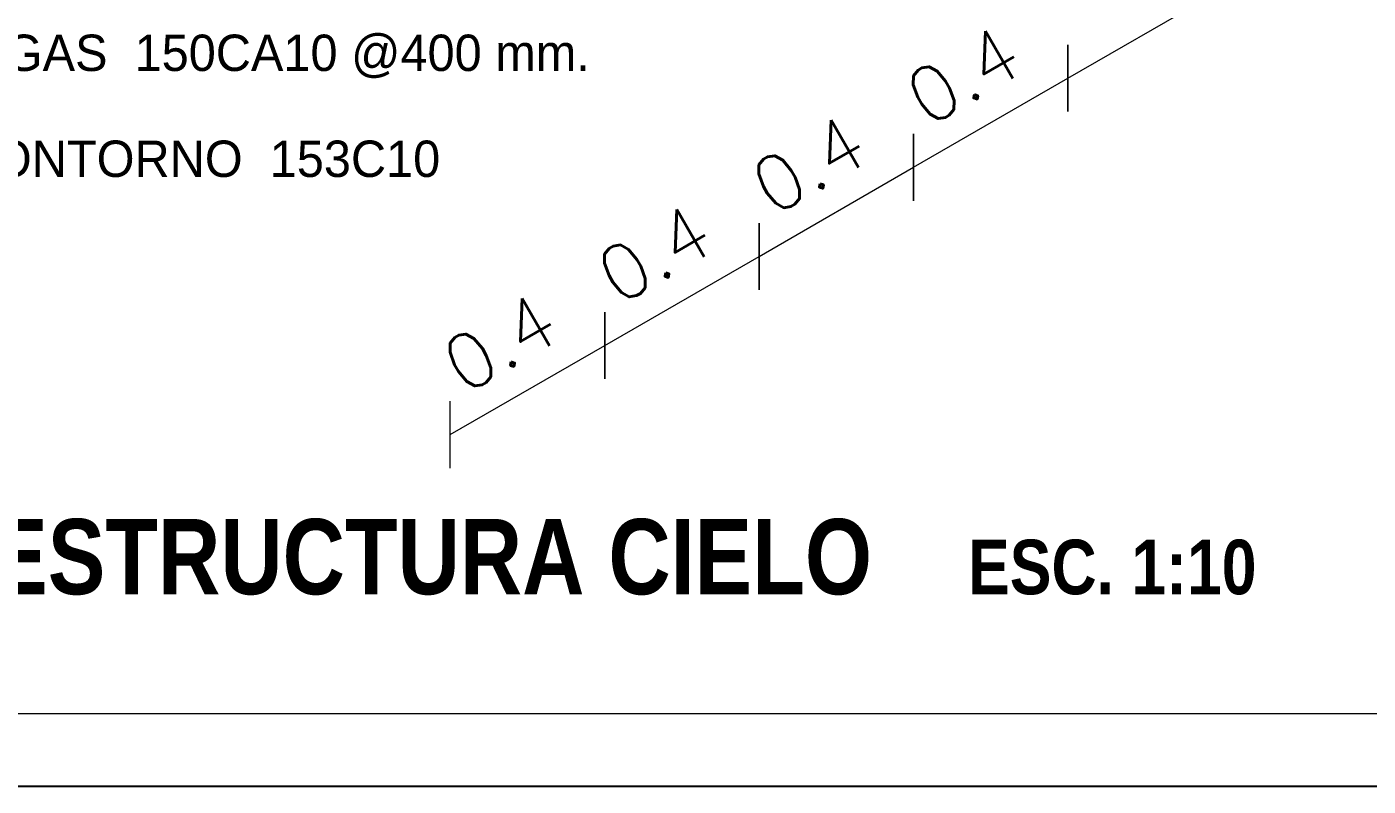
# Model space of a CAD drawing. Header units: millimetres. Extents: x 16 to 499, y 22 to 82.
# Drawn here: x 148.91 to 167.33, y 22.23 to 32.67 of the extents above; entities that cross this region are included whole.
import ezdxf
from ezdxf.enums import TextEntityAlignment as Align

# ---------------------------------------------------------------- set-up
doc = ezdxf.new("R2010")
doc.units = ezdxf.units.MM
doc.layers.add('08', color=8, linetype='Continuous')
doc.layers.add('Alcantarillado', color=210, linetype='Continuous')
doc.layers.add('COTAS', color=13, linetype='Continuous', lineweight=9)
doc.layers.add('MUROS', color=7, linetype='Continuous', lineweight=18)
doc.styles.add('1', font='romans.shx', dxfattribs={"height": 40})
doc.styles.add('CYPETXT', font='romans__.ttf', dxfattribs={"height": 0.2})

msp = doc.modelspace()

# ---------------------------------------------------------------- linework, layer by layer
at = {"layer": '08', "linetype": 'Continuous'}
msp.add_lwpolyline([(138.329, 81.63), (138.329, 22.23), (255.731, 22.23), (255.731, 81.63), (138.329, 81.63)], dxfattribs=at)
at = {"layer": 'COTAS'}
for p, q in [((163.208, 31.96), (165.33, 33.184)), ((163.208, 32.419), (163.208, 31.5)), ((163.208, 31.5), (163.208, 32.419)), ((161.087, 30.735), (163.208, 31.96)), ((161.087, 31.194), (161.087, 30.276)), ((161.087, 30.276), (161.087, 31.194)), ((158.966, 29.51), (161.087, 30.735)), ((158.966, 29.969), (158.966, 29.051)), ((158.966, 29.051), (158.966, 29.969)), ((156.844, 28.285), (158.966, 29.51)), ((156.844, 27.826), (156.844, 28.745)), ((156.844, 28.745), (156.844, 27.826)), ((156.844, 27.826), (156.844, 28.745)), ((154.723, 27.061), (156.844, 28.285)), ((154.723, 26.601), (154.723, 27.52))]:
    msp.add_line(p, q, dxfattribs=at)
at = {"layer": 'MUROS', "color": 4, "linetype": 'Continuous', "lineweight": 0}
msp.add_lwpolyline([(140.814, 80.63), (140.814, 23.23), (254.483, 23.23), (254.483, 80.63)], close=True, dxfattribs=at)

# ---------------------------------------------------------------- texts
at = {"color": 251, "insert": (139.314, 25.902), "char_height": 1.0348, "width": 29.10276, "attachment_point": 1, "style": '1'}
msp.add_mtext('{\\fSwis721 Cn BT|b1|i0|c0|p34;          \\C4;DETALLE ESTRUCTURA CIELO    \\H0.72478x;ESC. 1:10}', dxfattribs=at)
at = {"layer": 'Alcantarillado', "color": 2, "lineweight": 40, "char_height": 0.5, "width": 16.63205, "attachment_point": 1}
for s, insert in [('PERFIL DE VIGAS  150CA10 @400 mm.', (144.33, 32.558)), ('PERFIL DE CONTORNO  153C10 ', (144.33, 31.102))]:
    msp.add_mtext(s, dxfattribs=dict(at, insert=insert))
at = {"layer": 'COTAS', "style": 'CYPETXT', "width": 0.868061}
for p, p2 in [((161.278, 31.278), (162.642, 32.066)), ((159.157, 30.054), (160.521, 30.841)), ((157.036, 28.829), (158.4, 29.616)), ((154.914, 27.604), (156.278, 28.392))]:
    msp.add_text('0.4', height=0.75, rotation=29.9993, dxfattribs=at).set_placement(p, p2, align=Align.FIT)

doc.saveas('drawing.dxf')
